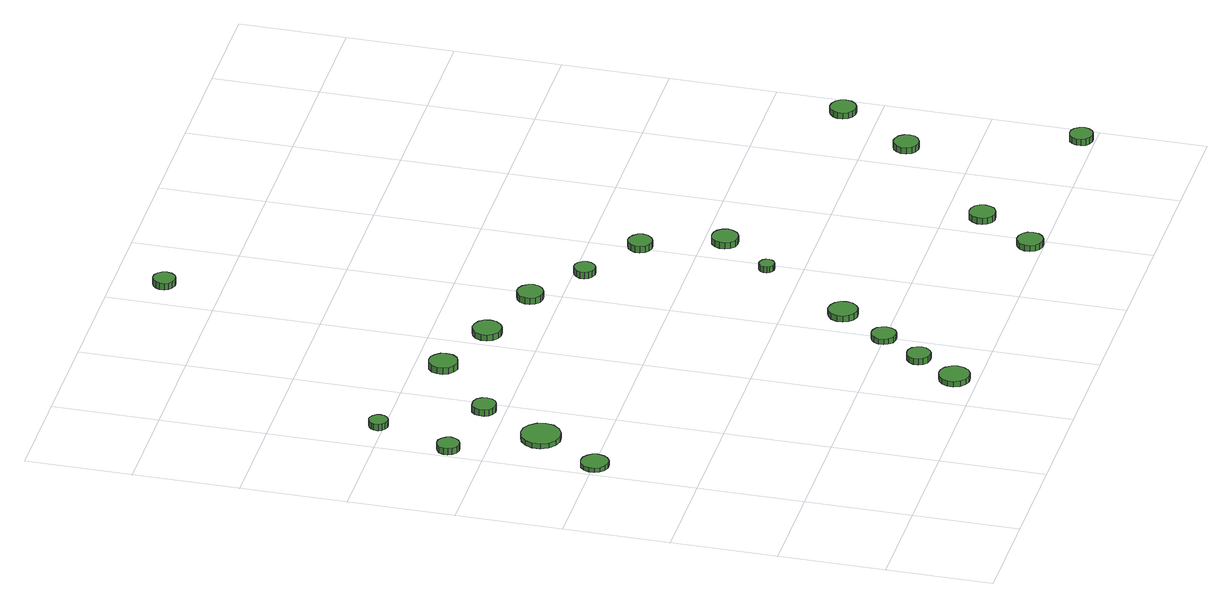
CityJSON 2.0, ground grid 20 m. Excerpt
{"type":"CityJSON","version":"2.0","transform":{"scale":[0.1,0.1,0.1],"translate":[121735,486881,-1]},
"CityObjects":{
"tree1":{"type":"SolitaryVegetationObject","attributes":{"function":"something"},"geometry":[{"type":"MultiSurface","lod":"1","boundaries":[[[0,1,2,3,4,5,6,7,8,9,10,11,12,13,14]],[[15,16,17,18,19,20,21,22,23,24,25,26,27,28,29]],[[0,29,28,1]],[[1,28,27,2]],[[2,27,26,3]],[[3,26,25,4]],[[4,25,24,5]],[[5,24,23,6]],[[6,23,22,7]],[[7,22,21,8]],[[8,21,20,9]],[[9,20,19,10]],[[10,19,18,11]],[[11,18,17,12]],[[12,17,16,13]],[[13,16,15,14]],[[14,15,29,0]]]}]},
"tree2":{"type":"SolitaryVegetationObject","attributes":{"function":"something"},"geometry":[{"type":"MultiSurface","lod":"1","boundaries":[[[30,31,32,33,34,35,36,37,38,39,40,41,42,43,44]],[[45,46,47,48,49,50,51,52,53,54,55,56,57,58,59]],[[30,59,58,31]],[[31,58,57,32]],[[32,57,56,33]],[[33,56,55,34]],[[34,55,54,35]],[[35,54,53,36]],[[36,53,52,37]],[[37,52,51,38]],[[38,51,50,39]],[[39,50,49,40]],[[40,49,48,41]],[[41,48,47,42]],[[42,47,46,43]],[[43,46,45,44]],[[44,45,59,30]]]}]},
"tree3":{"type":"SolitaryVegetationObject","attributes":{"function":"something"},"geometry":[{"type":"MultiSurface","lod":"1","boundaries":[[[60,61,62,63,64,65,66,67,68,69,70,71,72,73,74]],[[75,76,77,78,79,80,81,82,83,84,85,86,87,88,89]],[[60,89,88,61]],[[61,88,87,62]],[[62,87,86,63]],[[63,86,85,64]],[[64,85,84,65]],[[65,84,83,66]],[[66,83,82,67]],[[67,82,81,68]],[[68,81,80,69]],[[69,80,79,70]],[[70,79,78,71]],[[71,78,77,72]],[[72,77,76,73]],[[73,76,75,74]],[[74,75,89,60]]]}]},
"tree4":{"type":"SolitaryVegetationObject","attributes":{"function":"something"},"geometry":[{"type":"MultiSurface","lod":"1","boundaries":[[[90,91,92,93,94,95,96,97,98,99,100,101,102,103,104]],[[105,106,107,108,109,110,111,112,113,114,115,116,117,118,119]],[[90,119,118,91]],[[91,118,117,92]],[[92,117,116,93]],[[93,116,115,94]],[[94,115,114,95]],[[95,114,113,96]],[[96,113,112,97]],[[97,112,111,98]],[[98,111,110,99]],[[99,110,109,100]],[[100,109,108,101]],[[101,108,107,102]],[[102,107,106,103]],[[103,106,105,104]],[[104,105,119,90]]]}]},
"tree5":{"type":"SolitaryVegetationObject","attributes":{"function":"something"},"geometry":[{"type":"MultiSurface","lod":"1","boundaries":[[[120,121,122,123,124,125,126,127,128,129,130,131,132,133,134]],[[135,136,137,138,139,140,141,142,143,144,145,146,147,148,149]],[[120,149,148,121]],[[121,148,147,122]],[[122,147,146,123]],[[123,146,145,124]],[[124,145,144,125]],[[125,144,143,126]],[[126,143,142,127]],[[127,142,141,128]],[[128,141,140,129]],[[129,140,139,130]],[[130,139,138,131]],[[131,138,137,132]],[[132,137,136,133]],[[133,136,135,134]],[[134,135,149,120]]]}]},
"tree6":{"type":"SolitaryVegetationObject","attributes":{"function":"something"},"geometry":[{"type":"MultiSurface","lod":"1","boundaries":[[[150,151,152,153,154,155,156,157,158,159,160,161,162,163,164]],[[165,166,167,168,169,170,171,172,173,174,175,176,177,178,179]],[[150,179,178,151]],[[151,178,177,152]],[[152,177,176,153]],[[153,176,175,154]],[[154,175,174,155]],[[155,174,173,156]],[[156,173,172,157]],[[157,172,171,158]],[[158,171,170,159]],[[159,170,169,160]],[[160,169,168,161]],[[161,168,167,162]],[[162,167,166,163]],[[163,166,165,164]],[[164,165,179,150]]]}]},
"tree7":{"type":"SolitaryVegetationObject","attributes":{"function":"something"},"geometry":[{"type":"MultiSurface","lod":"1","boundaries":[[[180,181,182,183,184,185,186,187,188,189,190,191,192,193,194]],[[195,196,197,198,199,200,201,202,203,204,205,206,207,208,209]],[[180,209,208,181]],[[181,208,207,182]],[[182,207,206,183]],[[183,206,205,184]],[[184,205,204,185]],[[185,204,203,186]],[[186,203,202,187]],[[187,202,201,188]],[[188,201,200,189]],[[189,200,199,190]],[[190,199,198,191]],[[191,198,197,192]],[[192,197,196,193]],[[193,196,195,194]],[[194,195,209,180]]]}]},
"tree8":{"type":"SolitaryVegetationObject","attributes":{"function":"something"},"geometry":[{"type":"MultiSurface","lod":"1","boundaries":[[[210,211,212,213,214,215,216,217,218,219,220,221,222,223,224]],[[225,226,227,228,229,230,231,232,233,234,235,236,237,238,239]],[[210,239,238,211]],[[211,238,237,212]],[[212,237,236,213]],[[213,236,235,214]],[[214,235,234,215]],[[215,234,233,216]],[[216,233,232,217]],[[217,232,231,218]],[[218,231,230,219]],[[219,230,229,220]],[[220,229,228,221]],[[221,228,227,222]],[[222,227,226,223]],[[223,226,225,224]],[[224,225,239,210]]]}]},
"tree9":{"type":"SolitaryVegetationObject","attributes":{"function":"something"},"geometry":[{"type":"MultiSurface","lod":"1","boundaries":[[[240,241,242,243,244,245,246,247,248,249,250,251,252,253,254]],[[255,256,257,258,259,260,261,262,263,264,265,266,267,268,269]],[[240,269,268,241]],[[241,268,267,242]],[[242,267,266,243]],[[243,266,265,244]],[[244,265,264,245]],[[245,264,263,246]],[[246,263,262,247]],[[247,262,261,248]],[[248,261,260,249]],[[249,260,259,250]],[[250,259,258,251]],[[251,258,257,252]],[[252,257,256,253]],[[253,256,255,254]],[[254,255,269,240]]]}]},
"tree10":{"type":"SolitaryVegetationObject","attributes":{"function":"something"},"geometry":[{"type":"MultiSurface","lod":"1","boundaries":[[[270,271,272,273,274,275,276,277,278,279,280,281,282,283,284]],[[285,286,287,288,289,290,291,292,293,294,295,296,297,298,299]],[[270,299,298,271]],[[271,298,297,272]],[[272,297,296,273]],[[273,296,295,274]],[[274,295,294,275]],[[275,294,293,276]],[[276,293,292,277]],[[277,292,291,278]],[[278,291,290,279]],[[279,290,289,280]],[[280,289,288,281]],[[281,288,287,282]],[[282,287,286,283]],[[283,286,285,284]],[[284,285,299,270]]]}]},
"tree11":{"type":"SolitaryVegetationObject","attributes":{"function":"something"},"geometry":[{"type":"MultiSurface","lod":"1","boundaries":[[[300,301,302,303,304,305,306,307,308,309,310,311,312,313,314]],[[315,316,317,318,319,320,321,322,323,324,325,326,327,328,329]],[[300,329,328,301]],[[301,328,327,302]],[[302,327,326,303]],[[303,326,325,304]],[[304,325,324,305]],[[305,324,323,306]],[[306,323,322,307]],[[307,322,321,308]],[[308,321,320,309]],[[309,320,319,310]],[[310,319,318,311]],[[311,318,317,312]],[[312,317,316,313]],[[313,316,315,314]],[[314,315,329,300]]]}]},
"tree12":{"type":"SolitaryVegetationObject","attributes":{"function":"something"},"geometry":[{"type":"MultiSurface","lod":"1","boundaries":[[[330,331,332,333,334,335,336,337,338,339,340,341,342,343,344]],[[345,346,347,348,349,350,351,352,353,354,355,356,357,358,359]],[[330,359,358,331]],[[331,358,357,332]],[[332,357,356,333]],[[333,356,355,334]],[[334,355,354,335]],[[335,354,353,336]],[[336,353,352,337]],[[337,352,351,338]],[[338,351,350,339]],[[339,350,349,340]],[[340,349,348,341]],[[341,348,347,342]],[[342,347,346,343]],[[343,346,345,344]],[[344,345,359,330]]]}]},
"tree13":{"type":"SolitaryVegetationObject","attributes":{"function":"something"},"geometry":[{"type":"MultiSurface","lod":"1","boundaries":[[[360,361,362,363,364,365,366,367,368,369,370,371,372,373,374]],[[375,376,377,378,379,380,381,382,383,384,385,386,387,388,389]],[[360,389,388,361]],[[361,388,387,362]],[[362,387,386,363]],[[363,386,385,364]],[[364,385,384,365]],[[365,384,383,366]],[[366,383,382,367]],[[367,382,381,368]],[[368,381,380,369]],[[369,380,379,370]],[[370,379,378,371]],[[371,378,377,372]],[[372,377,376,373]],[[373,376,375,374]],[[374,375,389,360]]]}]},
"tree14":{"type":"SolitaryVegetationObject","attributes":{"function":"something"},"geometry":[{"type":"MultiSurface","lod":"1","boundaries":[[[390,391,392,393,394,395,396,397,398,399,400,401,402,403,404]],[[405,406,407,408,409,410,411,412,413,414,415,416,417,418,419]],[[390,419,418,391]],[[391,418,417,392]],[[392,417,416,393]],[[393,416,415,394]],[[394,415,414,395]],[[395,414,413,396]],[[396,413,412,397]],[[397,412,411,398]],[[398,411,410,399]],[[399,410,409,400]],[[400,409,408,401]],[[401,408,407,402]],[[402,407,406,403]],[[403,406,405,404]],[[404,405,419,390]]]}]},
"tree15":{"type":"SolitaryVegetationObject","attributes":{"function":"something"},"geometry":[{"type":"MultiSurface","lod":"1","boundaries":[[[420,421,422,423,424,425,426,427,428,429,430,431,432,433,434]],[[435,436,437,438,439,440,441,442,443,444,445,446,447,448,449]],[[420,449,448,421]],[[421,448,447,422]],[[422,447,446,423]],[[423,446,445,424]],[[424,445,444,425]],[[425,444,443,426]],[[426,443,442,427]],[[427,442,441,428]],[[428,441,440,429]],[[429,440,439,430]],[[430,439,438,431]],[[431,438,437,432]],[[432,437,436,433]],[[433,436,435,434]],[[434,435,449,420]]]}]},
"tree16":{"type":"SolitaryVegetationObject","attributes":{"function":"something"},"geometry":[{"type":"MultiSurface","lod":"1","boundaries":[[[450,451,452,453,454,455,456,457,458,459,460,461,462,463,464]],[[465,466,467,468,469,470,471,472,473,474,475,476,477,478,479]],[[450,479,478,451]],[[451,478,477,452]],[[452,477,476,453]],[[453,476,475,454]],[[454,475,474,455]],[[455,474,473,456]],[[456,473,472,457]],[[457,472,471,458]],[[458,471,470,459]],[[459,470,469,460]],[[460,469,468,461]],[[461,468,467,462]],[[462,467,466,463]],[[463,466,465,464]],[[464,465,479,450]]]}]},
"tree17":{"type":"SolitaryVegetationObject","attributes":{"function":"something"},"geometry":[{"type":"MultiSurface","lod":"1","boundaries":[[[480,481,482,483,484,485,486,487,488,489,490,491,492,493,494]],[[495,496,497,498,499,500,501,502,503,504,505,506,507,508,509]],[[480,509,508,481]],[[481,508,507,482]],[[482,507,506,483]],[[483,506,505,484]],[[484,505,504,485]],[[485,504,503,486]],[[486,503,502,487]],[[487,502,501,488]],[[488,501,500,489]],[[489,500,499,490]],[[490,499,498,491]],[[491,498,497,492]],[[492,497,496,493]],[[493,496,495,494]],[[494,495,509,480]]]}]},
"tree18":{"type":"SolitaryVegetationObject","attributes":{"function":"something"},"geometry":[{"type":"MultiSurface","lod":"1","boundaries":[[[510,511,512,513,514,515,516,517,518,519,520,521,522,523,524]],[[525,526,527,528,529,530,531,532,533,534,535,536,537,538,539]],[[510,539,538,511]],[[511,538,537,512]],[[512,537,536,513]],[[513,536,535,514]],[[514,535,534,515]],[[515,534,533,516]],[[516,533,532,517]],[[517,532,531,518]],[[518,531,530,519]],[[519,530,529,520]],[[520,529,528,521]],[[521,528,527,522]],[[522,527,526,523]],[[523,526,525,524]],[[524,525,539,510]]]}]},
"tree19":{"type":"SolitaryVegetationObject","attributes":{"function":"something"},"geometry":[{"type":"MultiSurface","lod":"1","boundaries":[[[540,541,542,543,544,545,546,547,548,549,550,551,552,553,554]],[[555,556,557,558,559,560,561,562,563,564,565,566,567,568,569]],[[540,569,568,541]],[[541,568,567,542]],[[542,567,566,543]],[[543,566,565,544]],[[544,565,564,545]],[[545,564,563,546]],[[546,563,562,547]],[[547,562,561,548]],[[548,561,560,549]],[[549,560,559,550]],[[550,559,558,551]],[[551,558,557,552]],[[552,557,556,553]],[[553,556,555,554]],[[554,555,569,540]]]}]},
"tree20":{"type":"SolitaryVegetationObject","attributes":{"function":"something"},"geometry":[{"type":"MultiSurface","lod":"1","boundaries":[[[570,571,572,573,574,575,576,577,578,579,580,581,582,583,584]],[[585,586,587,588,589,590,591,592,593,594,595,596,597,598,599]],[[570,599,598,571]],[[571,598,597,572]],[[572,597,596,573]],[[573,596,595,574]],[[574,595,594,575]],[[575,594,593,576]],[[576,593,592,577]],[[577,592,591,578]],[[578,591,590,579]],[[579,590,589,580]],[[580,589,588,581]],[[581,588,587,582]],[[582,587,586,583]],[[583,586,585,584]],[[584,585,599,570]]]}]},
"tree21":{"type":"SolitaryVegetationObject","attributes":{"function":"something"},"geometry":[{"type":"MultiSurface","lod":"1","boundaries":[[[600,601,602,603,604,605,606,607,608,609,610,611,612,613,614]],[[615,616,617,618,619,620,621,622,623,624,625,626,627,628,629]],[[600,629,628,601]],[[601,628,627,602]],[[602,627,626,603]],[[603,626,625,604]],[[604,625,624,605]],[[605,624,623,606]],[[606,623,622,607]],[[607,622,621,608]],[[608,621,620,609]],[[609,620,619,610]],[[610,619,618,611]],[[611,618,617,612]],[[612,617,616,613]],[[613,616,615,614]],[[614,615,629,600]]]}]},
"tree22":{"type":"SolitaryVegetationObject","attributes":{"function":"something"},"geometry":[{"type":"MultiSurface","lod":"1","boundaries":[[[630,631,632,633,634,635,636,637,638,639,640,641,642,643,644]],[[645,646,647,648,649,650,651,652,653,654,655,656,657,658,659]],[[630,659,658,631]],[[631,658,657,632]],[[632,657,656,633]],[[633,656,655,634]],[[634,655,654,635]],[[635,654,653,636]],[[636,653,652,637]],[[637,652,651,638]],[[638,651,650,639]],[[639,650,649,640]],[[640,649,648,641]],[[641,648,647,642]],[[642,647,646,643]],[[643,646,645,644]],[[644,645,659,630]]]}]}
},
"vertices":[
[59,599,15],[57,609,15],[51,617,15],[42,623,15],[31,624,15],[21,621,15],[13,614,15],[9,604,15],[9,593,15],[13,584,15],[21,577,15],[31,573,15],[42,574,15],[51,580,15],[57,588,15],[57,588,6],[51,580,6],[42,574,6],[31,573,6],[21,577,6],[13,584,6],[9,593,6],[9,604,6],[13,614,6],[21,621,6],[31,624,6],[42,623,6],[51,617,6],[57,609,6],[59,599,6],
[47,869,19],[45,877,19],[40,884,19],[33,889,19],[24,890,19],[16,887,19],[9,881,19],[6,873,19],[6,865,19],[9,857,19],[16,851,19],[24,848,19],[33,849,19],[40,854,19],[45,861,19],[45,861,6],[40,854,6],[33,849,6],[24,848,6],[16,851,6],[9,857,6],[6,865,6],[6,873,6],[9,881,6],[16,887,6],[24,890,6],[33,889,6],[40,884,6],[45,877,6],[47,869,6],
[141,716,16],[138,731,16],[128,744,16],[115,752,16],[100,753,16],[85,748,16],[73,738,16],[67,724,16],[67,708,16],[73,694,16],[85,684,16],[100,679,16],[115,681,16],[128,688,16],[138,701,16],[138,701,6],[128,688,6],[115,681,6],[100,679,6],[85,684,6],[73,694,6],[67,708,6],[67,724,6],[73,738,6],[85,748,6],[100,753,6],[115,752,6],[128,744,6],[138,731,6],[141,716,6],
[89,1010,22],[88,1017,22],[83,1023,22],[77,1027,22],[70,1028,22],[63,1025,22],[57,1020,22],[54,1014,22],[54,1006,22],[57,1000,22],[63,995,22],[70,992,22],[77,993,22],[83,997,22],[88,1003,22],[88,1003,9],[83,997,9],[77,993,9],[70,992,9],[63,995,9],[57,1000,9],[54,1006,9],[54,1014,9],[57,1020,9],[63,1025,9],[70,1028,9],[77,1027,9],[83,1023,9],[88,1017,9],[89,1010,9],
[197,839,20],[195,848,20],[190,856,20],[181,860,20],[172,861,20],[163,859,20],[156,852,20],[153,844,20],[153,834,20],[156,826,20],[163,820,20],[172,817,20],[181,818,20],[190,822,20],[195,830,20],[195,830,7],[190,822,7],[181,818,7],[172,817,7],[163,820,7],[156,826,7],[153,834,7],[153,844,7],[156,852,7],[163,859,7],[172,861,7],[181,860,7],[190,856,7],[195,848,7],[197,839,7],
[517,44,17],[514,55,17],[507,65,17],[497,71,17],[485,72,17],[474,68,17],[465,60,17],[460,50,17],[460,38,17],[465,27,17],[474,19,17],[485,15,17],[497,16,17],[507,22,17],[514,32,17],[514,32,6],[507,22,6],[497,16,6],[485,15,6],[474,19,6],[465,27,6],[460,38,6],[460,50,6],[465,60,6],[474,68,6],[485,72,6],[497,71,6],[507,65,6],[514,55,6],[517,44,6],
[565,123,18],[563,132,18],[558,140,18],[550,144,18],[541,145,18],[532,143,18],[525,136,18],[521,128,18],[521,119,18],[525,110,18],[532,104,18],[541,101,18],[550,102,18],[558,107,18],[563,114,18],[563,114,6],[558,107,6],[550,102,6],[541,101,6],[532,104,6],[525,110,6],[521,119,6],[521,128,6],[525,136,6],[532,143,6],[541,145,6],[550,144,6],[558,140,6],[563,132,6],[565,123,6],
[334,948,19],[332,959,19],[325,968,19],[316,974,19],[305,975,19],[294,972,19],[285,964,19],[281,954,19],[281,943,19],[285,932,19],[294,925,19],[305,921,19],[316,923,19],[325,928,19],[332,937,19],[332,937,6],[325,928,6],[316,923,6],[305,921,6],[294,925,6],[285,932,6],[281,943,6],[281,954,6],[285,964,6],[294,972,6],[305,975,6],[316,974,6],[325,968,6],[332,959,6],[334,948,6],
[622,202,16],[620,211,16],[615,219,16],[606,224,16],[597,225,16],[588,222,16],[581,215,16],[577,207,16],[577,197,16],[581,189,16],[588,182,16],[597,179,16],[606,180,16],[615,185,16],[620,193,16],[620,193,5],[615,185,5],[606,180,5],[597,179,5],[588,182,5],[581,189,5],[577,197,5],[577,207,5],[581,215,5],[588,222,5],[597,225,5],[606,224,5],[615,219,5],[620,211,5],[622,202,5],
[471,901,17],[469,912,17],[462,921,17],[452,926,17],[441,928,17],[430,924,17],[422,917,17],[417,906,17],[417,895,17],[422,885,17],[430,877,17],[441,874,17],[452,875,17],[462,881,17],[469,890,17],[469,890,5],[462,881,5],[452,875,5],[441,874,5],[430,877,5],[422,885,5],[417,895,5],[417,906,5],[422,917,5],[430,924,5],[441,928,5],[452,926,5],[462,921,5],[469,912,5],[471,901,5],
[690,294,17],[688,305,17],[681,314,17],[672,319,17],[660,321,17],[650,317,17],[642,310,17],[637,299,17],[637,288,17],[642,278,17],[650,271,17],[660,267,17],[672,268,17],[681,274,17],[688,283,17],[688,283,5],[681,274,5],[672,268,5],[660,267,5],[650,271,5],[642,278,5],[637,288,5],[637,299,5],[642,310,5],[650,317,5],[660,321,5],[672,319,5],[681,314,5],[688,305,5],[690,294,5],
[609,855,19],[607,865,19],[600,874,19],[592,879,19],[581,880,19],[572,877,19],[564,870,19],[560,860,19],[560,850,19],[564,841,19],[572,834,19],[581,831,19],[592,832,19],[600,837,19],[607,845,19],[607,845,6],[600,837,6],[592,832,6],[581,831,6],[572,834,6],[564,841,6],[560,850,6],[560,860,6],[564,870,6],[572,877,6],[581,880,6],[592,879,6],[600,874,6],[607,865,6],[609,855,6],
[486,1506,23],[484,1514,23],[479,1522,23],[472,1526,23],[463,1527,23],[454,1524,23],[448,1518,23],[444,1510,23],[444,1501,23],[448,1493,23],[454,1488,23],[463,1485,23],[472,1486,23],[479,1490,23],[484,1497,23],[484,1497,10],[479,1490,10],[472,1486,10],[463,1485,10],[454,1488,10],[448,1493,10],[444,1501,10],[444,1510,10],[448,1518,10],[454,1524,10],[463,1527,10],[472,1526,10],[479,1522,10],[484,1514,10],[486,1506,10],
[795,464,21],[794,470,21],[791,475,21],[785,478,21],[779,479,21],[774,477,21],[769,473,21],[767,468,21],[767,461,21],[769,456,21],[774,452,21],[779,450,21],[785,451,21],[791,454,21],[794,459,21],[794,459,9],[791,454,9],[785,451,9],[779,450,9],[774,452,9],[769,456,9],[767,461,9],[767,468,9],[769,473,9],[774,477,9],[779,479,9],[785,478,9],[791,475,9],[794,470,9],[795,464,9],
[707,780,22],[705,788,22],[700,795,22],[693,799,22],[685,800,22],[677,797,22],[671,792,22],[667,784,22],[667,776,22],[671,768,22],[677,763,22],[685,760,22],[693,761,22],[700,765,22],[705,772,22],[705,772,9],[700,765,9],[693,761,9],[685,760,9],[677,763,9],[671,768,9],[667,776,9],[667,784,9],[671,792,9],[677,797,9],[685,800,9],[693,799,9],[700,795,9],[705,788,9],[707,780,9],
[1005,25,20],[1003,35,20],[997,43,20],[988,48,20],[978,49,20],[969,46,20],[961,39,20],[957,30,20],[957,20,20],[961,11,20],[969,4,20],[978,1,20],[988,2,20],[997,7,20],[1003,15,20],[1003,15,8],[997,7,8],[988,2,8],[978,1,8],[969,4,8],[961,11,8],[957,20,8],[957,30,8],[961,39,8],[969,46,8],[978,49,8],[988,48,8],[997,43,8],[1003,35,8],[1005,25,8],
[814,703,29],[812,712,29],[806,719,29],[798,724,29],[789,725,29],[780,722,29],[773,716,29],[769,707,29],[769,698,29],[773,689,29],[780,683,29],[789,680,29],[798,681,29],[806,686,29],[812,693,29],[812,693,16],[806,686,16],[798,681,16],[789,680,16],[780,683,16],[773,689,16],[769,698,16],[769,707,16],[773,716,16],[780,722,16],[789,725,16],[798,724,16],[806,719,16],[812,712,16],[814,703,16],
[872,559,27],[869,569,27],[863,577,27],[855,582,27],[844,583,27],[834,580,27],[827,573,27],[823,564,27],[823,553,27],[827,544,27],[834,537,27],[844,534,27],[855,535,27],[863,540,27],[869,549,27],[869,549,14],[863,540,14],[855,535,14],[844,534,14],[834,537,14],[827,544,14],[823,553,14],[823,564,14],[827,573,14],[834,580,14],[844,583,14],[855,582,14],[863,577,14],[869,569,14],[872,559,14],
[1078,132,20],[1076,142,20],[1071,150,20],[1062,155,20],[1052,156,20],[1042,153,20],[1035,146,20],[1031,137,20],[1031,127,20],[1035,118,20],[1042,111,20],[1052,108,20],[1062,109,20],[1071,114,20],[1076,122,20],[1076,122,7],[1071,114,7],[1062,109,7],[1052,108,7],[1042,111,7],[1035,118,7],[1031,127,7],[1031,137,7],[1035,146,7],[1042,153,7],[1052,156,7],[1062,155,7],[1071,150,7],[1076,142,7],[1078,132,7],
[1284,324,22],[1282,334,22],[1276,342,22],[1267,347,22],[1258,348,22],[1248,345,22],[1241,339,22],[1237,329,22],[1237,319,22],[1241,310,22],[1248,304,22],[1258,301,22],[1267,302,22],[1276,307,22],[1282,315,22],[1282,315,9],[1276,307,9],[1267,302,9],[1258,301,9],[1248,304,9],[1241,310,9],[1237,319,9],[1237,329,9],[1241,339,9],[1248,345,9],[1258,348,9],[1267,347,9],[1276,342,9],[1282,334,9],[1284,324,9],
[1387,25,21],[1385,34,21],[1379,42,21],[1372,46,21],[1363,47,21],[1354,44,21],[1347,38,21],[1344,30,21],[1344,21,21],[1347,13,21],[1354,7,21],[1363,4,21],[1372,5,21],[1379,9,21],[1385,17,21],[1385,17,8],[1379,9,8],[1372,5,8],[1363,4,8],[1354,7,8],[1347,13,8],[1344,21,8],[1344,30,8],[1347,38,8],[1354,44,8],[1363,47,8],[1372,46,8],[1379,42,8],[1385,34,8],[1387,25,8],
[1373,464,24],[1371,474,24],[1365,482,24],[1356,487,24],[1346,488,24],[1337,485,24],[1329,478,24],[1325,469,24],[1325,459,24],[1329,450,24],[1337,443,24],[1346,440,24],[1356,441,24],[1365,446,24],[1371,454,24],[1371,454,12],[1365,446,12],[1356,441,12],[1346,440,12],[1337,443,12],[1329,450,12],[1325,459,12],[1325,469,12],[1329,478,12],[1337,485,12],[1346,488,12],[1356,487,12],[1365,482,12],[1371,474,12],[1373,464,12]
]}
